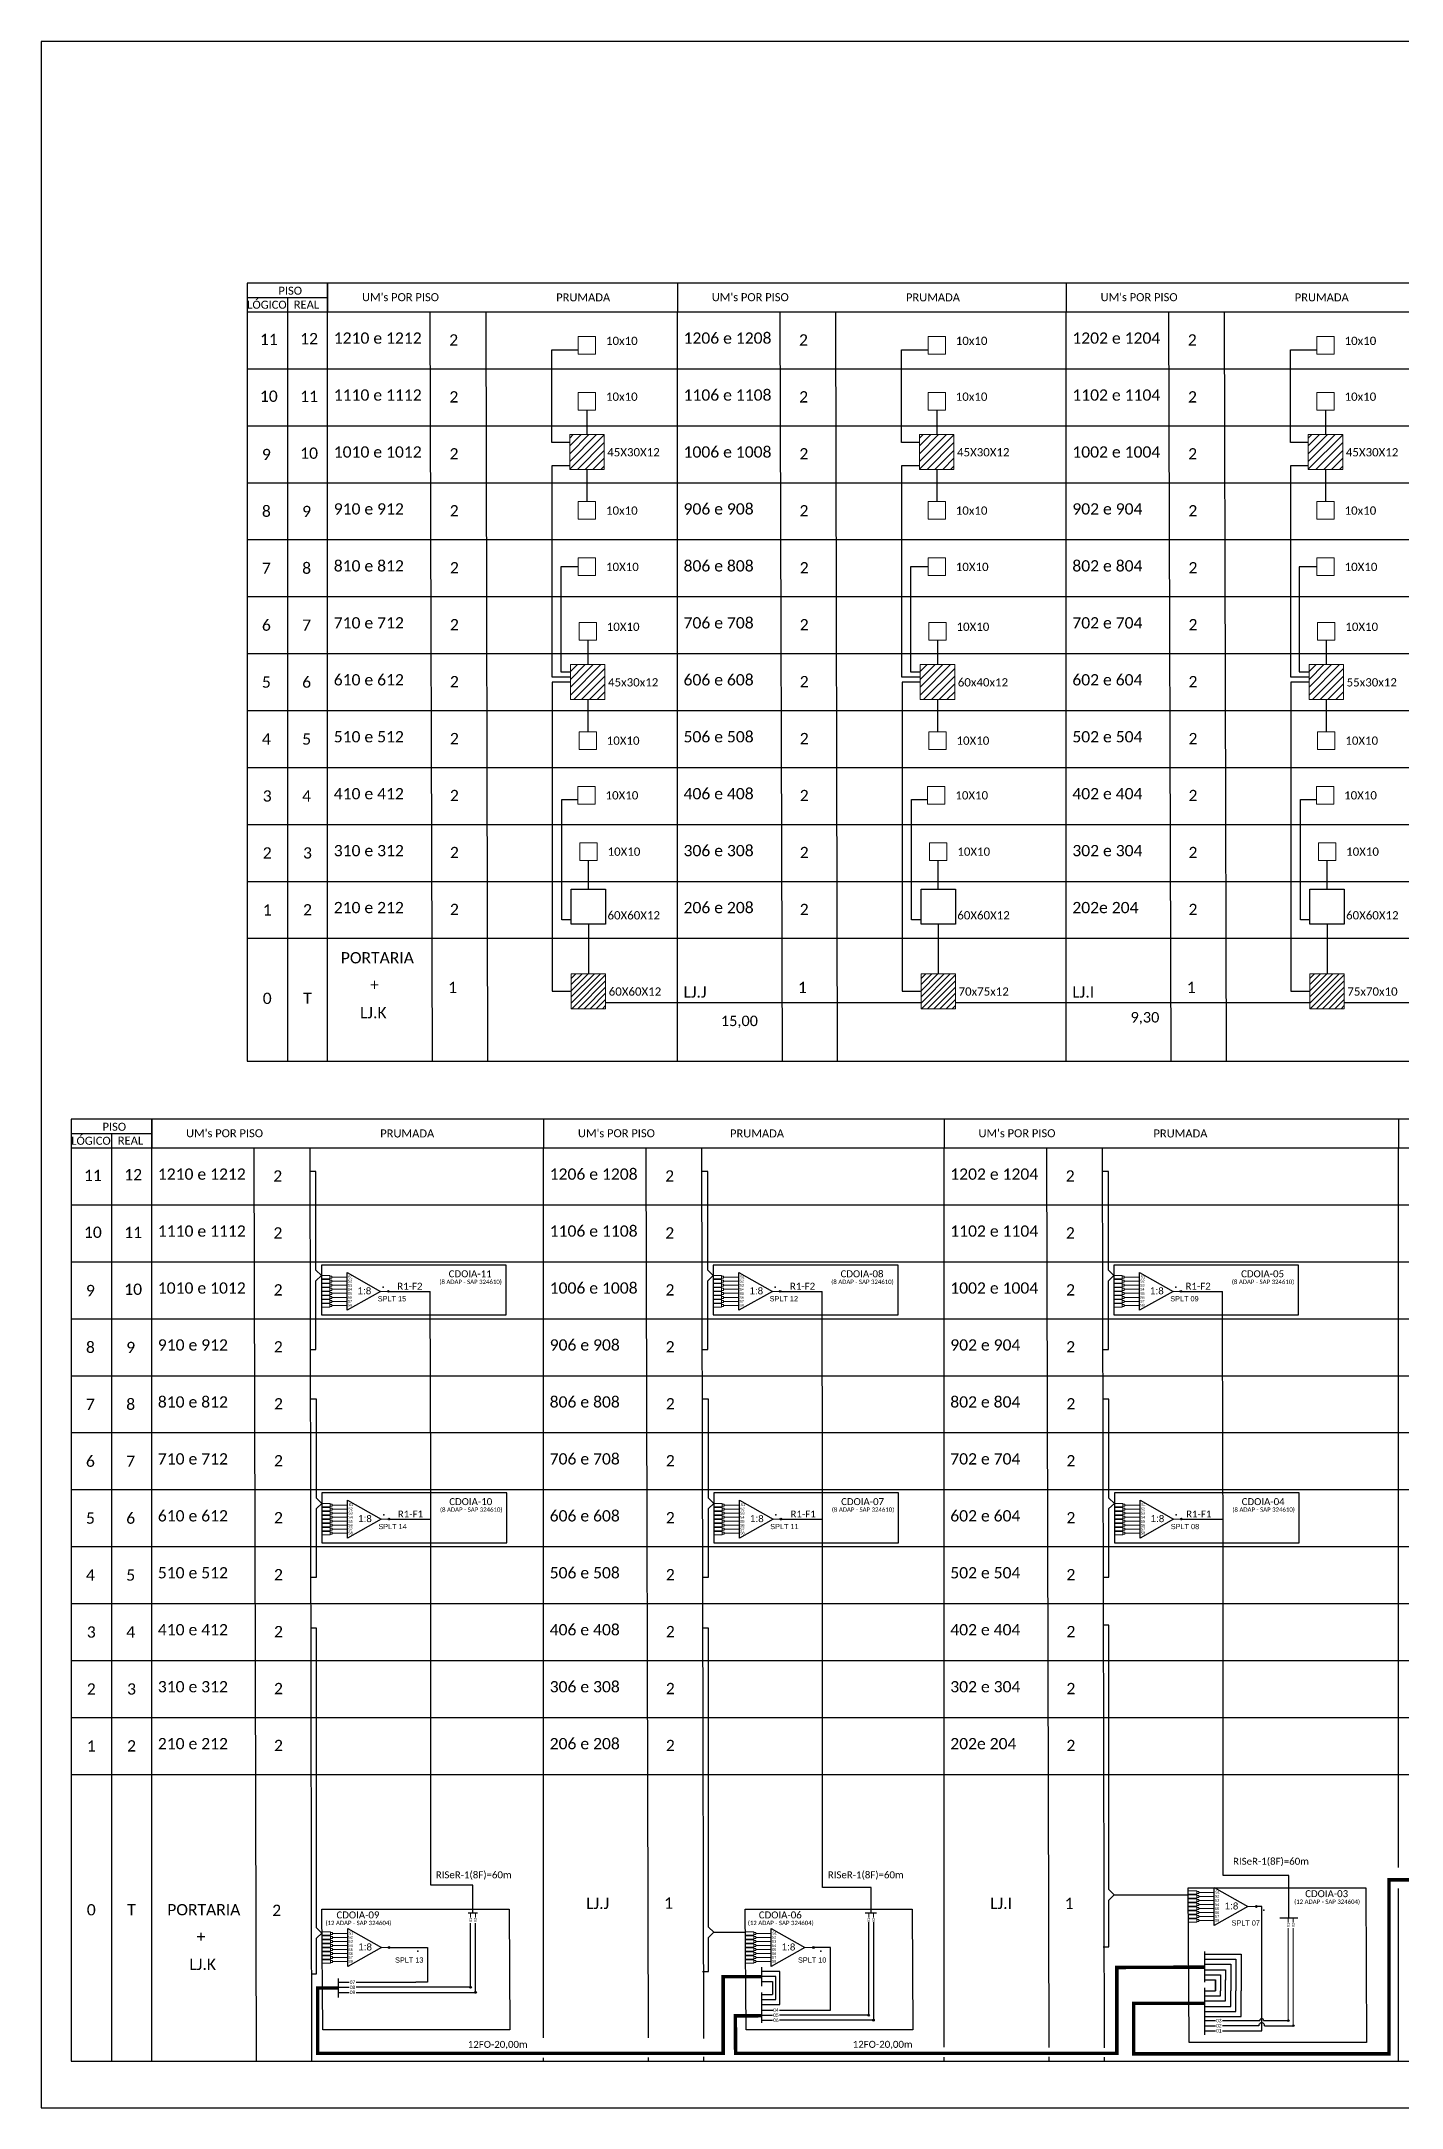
# Model space of a CAD drawing. Header units: metres. Extents: x -1286 to 468, y -500 to 94.
# Drawn here: x -373 to 18, y -500 to 94 of the extents above; entities that cross this region are included whole.
import ezdxf
from ezdxf.enums import TextEntityAlignment as Align

# ---------------------------------------------------------------- set-up
doc = ezdxf.new("R2010")
doc.units = ezdxf.units.M
doc.styles.add('ARIAL', font='arial.ttf')
doc.styles.add('WMF-Calibri0', font='calibri.ttf')

# ---------------------------------------------------------------- blocks, each defined once
blk = doc.blocks.new('SPLITTER FUTURO')
blk.add_point((0, 0))
at = {"style": 'ARIAL', "text_generation_flag": 6, "flags": 4}
for tag, p, height in [('SPLT', (-6.22, -4.1), 1.5), ('INSTAL.', (-6.25, -6.09), 1.25)]:
    blk.add_attdef(tag, p, '', height=height, rotation=180, dxfattribs=at)
blk = doc.blocks.new('SPLT_1-8_SC-APC_ESQ')
at = {"color": 3, "lineweight": 0}
for points in [[(2.41, -3.02), (0, -3.02)], [(2.41, -4), (0, -4)], [(2.41, -4.17), (0, -4.17)], [(2.41, -5.16), (0, -5.16)], [(2.41, -5.32), (0, -5.32)], [(2.41, -3.02), (2.41, -4)], [(2.41, -4.17), (2.41, -5.16)], [(2.41, -5.32), (2.41, -6.31)], [(2.99, -3.51), (7.37, -3.51)], [(7.37, -4.66), (2.99, -4.66)], [(7.37, -5.82), (2.99, -5.82)], [(2.41, -6.31), (0, -6.31)], [(2.41, -6.48), (0, -6.48)], [(2.41, -7.46), (0, -7.46)], [(2.41, -7.63), (0, -7.63)], [(2.41, -8.62), (0, -8.62)], [(2.41, -8.78), (0, -8.78)], [(2.41, -9.77), (0, -9.77)], [(2.41, -9.94), (0, -9.94)], [(2.41, -10.92), (0, -10.92)], [(2.41, -11.09), (0, -11.09)], [(2.41, -6.48), (2.41, -7.46)], [(2.41, -7.63), (2.41, -8.62)], [(2.41, -8.78), (2.41, -9.77)], [(2.41, -9.94), (2.41, -10.92)], [(2.41, -11.09), (2.41, -12.08)], [(7.37, -6.97), (2.99, -6.97)], [(7.37, -8.12), (2.99, -8.12)], [(7.37, -9.28), (2.99, -9.28)], [(7.37, -10.43), (2.99, -10.43)], [(7.37, -11.58), (2.99, -11.58)], [(2.41, -12.08), (0, -12.08)]]:
    blk.add_lwpolyline(points, dxfattribs=at)
for points in [[(2.99, -3.22), (2.41, -3.22), (2.41, -3.8), (2.99, -3.8)], [(2.99, -4.38), (2.41, -4.38), (2.41, -4.95), (2.99, -4.95)], [(2.99, -5.53), (2.41, -5.53), (2.41, -6.1), (2.99, -6.1)], [(2.99, -6.68), (2.41, -6.68), (2.41, -7.26), (2.99, -7.26)], [(2.99, -7.84), (2.41, -7.84), (2.41, -8.41), (2.99, -8.41)], [(2.99, -8.99), (2.41, -8.99), (2.41, -9.56), (2.99, -9.56)], [(2.99, -10.14), (2.41, -10.14), (2.41, -10.72), (2.99, -10.72)], [(2.99, -11.3), (2.41, -11.3), (2.41, -11.87), (2.99, -11.87)]]:
    blk.add_lwpolyline(points, close=True, dxfattribs=at)
at = {"color": 1}
blk.add_lwpolyline([(7.37, -2.1), (17.04, -7.55), (7.37, -13), (7.37, -2.1)], dxfattribs=at)
at = {"color": 1, "lineweight": 0}
blk.add_lwpolyline([(17.04, -7.55), (19.26, -7.55)], dxfattribs=at)
at = {"color": 1, "style": 'ARIAL'}
for s, height, p in [('S3', 0.75, (7.55, -6.18)), ('S2', 0.75, (7.56, -4.97)), ('S1', 0.75, (7.7, -3.78)), ('S5', 0.75, (7.55, -8.57)), ('S4', 0.75, (7.55, -7.36)), ('S6', 0.75, (7.55, -9.69)), ('S7', 0.75, (7.55, -10.78)), ('S8', 0.75, (7.55, -11.9)), ('1:8', 2, (10.45, -8.4))]:
    blk.add_text(s, height=height, dxfattribs=at).set_placement(p)
blk = doc.blocks.new('SPLITTER_')
blk.add_point((0, 0))
at = {"style": 'ARIAL', "flags": 4}
blk.add_attdef('SPLT', (0, -3.26), '', height=1.5, dxfattribs=at)

msp = doc.modelspace()

# ---------------------------------------------------------------- hatches: boundary and pattern name
h = msp.add_hatch()
h.set_pattern_fill('LINE', color=1, scale=0.5, angle=45)
h.set_pattern_definition([(45, (633.6603, -18.333), (-1.122532, 1.122532), [])])
h.paths.add_polyline_path([(-210.86, -84.98), (-220.76, -84.98), (-220.76, -95.02), (-210.86, -95.02)])
h.paths.add_polyline_path([(-211.08, -18.84), (-220.99, -18.84), (-220.99, -28.88), (-211.08, -28.88)])
h = msp.add_hatch()
h.set_pattern_fill('LINE', color=1, scale=0.5, angle=45)
h.set_pattern_definition([(45, (734.207, -18.333), (-1.122532, 1.122532), [])])
h.paths.add_polyline_path([(-110.31, -84.98), (-120.21, -84.98), (-120.21, -95.02), (-110.31, -95.02)])
h.paths.add_polyline_path([(-110.53, -18.84), (-120.44, -18.84), (-120.44, -28.88), (-110.53, -28.88)])
h = msp.add_hatch()
h.set_pattern_fill('LINE', color=1, scale=0.5, angle=45)
h.set_pattern_definition([(45, (845.9687, -18.333), (-1.122532, 1.122532), [])])
h.paths.add_polyline_path([(1.45, -84.98), (-8.45, -84.98), (-8.45, -95.02), (1.45, -95.02)])
h.paths.add_polyline_path([(1.23, -18.84), (-8.68, -18.84), (-8.68, -28.88), (1.23, -28.88)])
h = msp.add_hatch()
h.set_pattern_fill('ANSI31', color=1, scale=10, style=0)
h.set_pattern_definition([(45, (-834.0274, -569.4717), (-0.8838835, 0.8838835), [])])
h.paths.add_polyline_path([(-220.55, -183.89), (-210.65, -183.89), (-210.65, -173.85), (-220.55, -173.85)])
h.paths.add_polyline_path([(-218.13, -177.13), (-213.08, -177.13)], flags=16)
h = msp.add_hatch()
h.set_pattern_fill('ANSI31', color=1, scale=10, style=0)
h.set_pattern_definition([(45, (-733.4807, -569.4717), (-0.8838835, 0.8838835), [])])
h.paths.add_polyline_path([(-120, -183.89), (-110.1, -183.89), (-110.1, -173.85), (-120, -173.85)])
h.paths.add_polyline_path([(-117.58, -177.13), (-112.54, -177.13)], flags=16)
h = msp.add_hatch()
h.set_pattern_fill('ANSI31', color=1, scale=10, style=0)
h.set_pattern_definition([(45, (-621.719, -569.4717), (-0.8838835, 0.8838835), [])])
h.paths.add_polyline_path([(-8.24, -183.89), (1.66, -183.89), (1.66, -173.85), (-8.24, -173.85)])
h.paths.add_polyline_path([(-5.82, -177.13), (-0.77, -177.13)], flags=16)
h = msp.add_hatch(color=3)
h.dxf.hatch_style = 1
edge = h.paths.add_edge_path()
edge.add_arc((-273.11, -265.14), 0.242, 0, 360)
h = msp.add_hatch(color=3)
h.dxf.hatch_style = 1
edge = h.paths.add_edge_path()
edge.add_arc((-160.47, -265.14), 0.242, 0, 360)
h = msp.add_hatch(color=3)
h.dxf.hatch_style = 1
edge = h.paths.add_edge_path()
edge.add_arc((-45.32, -265.14), 0.242, 0, 360)
h = msp.add_hatch(color=3)
h.dxf.hatch_style = 1
edge = h.paths.add_edge_path()
edge.add_arc((-272.95, -330.62), 0.242, 0, 360)
h = msp.add_hatch(color=3)
h.dxf.hatch_style = 1
edge = h.paths.add_edge_path()
edge.add_arc((-160.31, -330.62), 0.242, 0, 360)
h = msp.add_hatch(color=3)
h.dxf.hatch_style = 1
edge = h.paths.add_edge_path()
edge.add_arc((-45.16, -330.62), 0.242, 0, 360)
h = msp.add_hatch(color=3)
h.dxf.hatch_style = 1
edge = h.paths.add_edge_path()
edge.add_arc((-23.61, -441.98), 0.256, 0, 360)
h = msp.add_hatch(color=3)
h.dxf.hatch_style = 1
edge = h.paths.add_edge_path()
edge.add_arc((-272.93, -453.76), 0.256, 0, 360)
h = msp.add_hatch(color=3)
h.dxf.hatch_style = 1
edge = h.paths.add_edge_path()
edge.add_arc((-150.94, -453.76), 0.256, 0, 360)
h = msp.add_hatch(color=3)
h.dxf.hatch_style = 1
edge = h.paths.add_edge_path()
edge.add_arc((-249.51, -465.2), 0.256, 0, 360)
h = msp.add_hatch(color=3)
h.dxf.hatch_style = 1
edge = h.paths.add_edge_path()
edge.add_arc((-248.06, -466.66), 0.256, 0, 360)
h = msp.add_hatch(color=3)
h.dxf.hatch_style = 1
edge = h.paths.add_edge_path()
edge.add_arc((-135.04, -473.2), 0.256, 0, 360)
h = msp.add_hatch(color=3)
h.dxf.hatch_style = 1
edge = h.paths.add_edge_path()
edge.add_arc((-133.68, -474.66), 0.256, 0, 360)
h = msp.add_hatch(color=3)
h.dxf.hatch_style = 1
edge = h.paths.add_edge_path()
edge.add_arc((-14.42, -474.78), 0.256, 0, 360)
h = msp.add_hatch(color=3)
h.dxf.hatch_style = 1
edge = h.paths.add_edge_path()
edge.add_arc((-12.98, -476.24), 0.256, 0, 360)

# ---------------------------------------------------------------- linework, layer by layer
at = {"color": 5}
for p, q in [((-273.11, -265.14), (-261.08, -265.14)), ((-160.47, -265.14), (-148.44, -265.14)), ((-45.32, -265.14), (-33.3, -265.14)), ((-272.95, -330.62), (-260.92, -330.62)), ((-160.31, -330.62), (-148.28, -330.62)), ((-45.16, -330.62), (-33.13, -330.62)), ((-250.15, -443.8), (-247.46, -443.8)), ((-136.1, -443.8), (-132.75, -443.8)), ((-16.85, -445.24), (-11.65, -445.24)), ((-249.51, -465.2), (-249.51, -446.76)), ((-248.06, -466.66), (-248.06, -446.76)), ((-133.68, -446.52), (-133.68, -474.66))]:
    msp.add_line(p, q, dxfattribs=at)
at = {"color": 5, "lineweight": 0}
for p, q in [((-249.51, -443.8), (-249.51, -445.09)), ((-249.51, -443.8), (-249.51, -445.09)), ((-248.06, -443.8), (-248.06, -445.09)), ((-135.04, -443.8), (-135.04, -445.09)), ((-133.68, -443.8), (-133.68, -445.09)), ((-133.68, -443.8), (-133.68, -445.09)), ((-14.43, -445.24), (-14.43, -446.53)), ((-14.43, -445.24), (-14.43, -446.53)), ((-12.98, -445.24), (-12.98, -446.53)), ((-14.42, -474.78), (-14.42, -448.2)), ((-12.98, -448.2), (-12.98, -476.24))]:
    msp.add_line(p, q, dxfattribs=at)
at = {"color": 27, "linetype": 'Continuous', "ltscale": 4}
for p, q in [((-272.91, -453.76), (-261.87, -453.76)), ((-261.87, -453.76), (-261.87, -463.72)), ((-282.35, -463.73), (-265.23, -463.73)), ((-261.87, -463.72), (-265.23, -463.73))]:
    msp.add_line(p, q, dxfattribs=at)
at = {"color": 1}
for p, q in [((-38.54, -454.92), (-38.54, -463.73)), ((-287.58, -462.66), (-287.58, -468.12)), ((-165.87, -459.39), (-165.87, -464.85)), ((-165.88, -466.71), (-165.88, -475.43)), ((-38.54, -465.35), (-38.54, -478.88))]:
    msp.add_line(p, q, dxfattribs=at)
at = {"color": 169, "linetype": 'Continuous', "ltscale": 4}
msp.add_line((-264.97, -466.66), (-248.06, -466.66), dxfattribs=at)
at = {"color": 7}
msp.add_line((-21.52, -474.78), (-14.42, -474.78), dxfattribs=at)
msp.add_lwpolyline([(-372.87, -499.81), (468.13, -499.81), (468.13, 94.19), (-372.87, 94.19)], close=True)
for points in [[(-313.72, 24.66), (-313.72, 16.43)], [(-290.58, 16.43), (-290.58, 24.66)], [(-290.58, 24.66), (-290.58, 16.43)], [(-190.03, 24.66), (-190.03, 16.43)], [(-78.27, 24.66), (-78.27, 16.43)], [(-302.15, 20.55), (-302.15, 16.43)], [(-313.72, 16.43), (418.9, 16.43)], [(-313.72, 16.43), (-313.72, -198.96), (418.9, -198.96), (418.9, 16.43)], [(-302.15, 16.43), (-302.15, -198.96)], [(-290.58, -198.96), (-290.58, 16.43)], [(-190.03, -198.96), (-190.03, 16.43)], [(-78.27, -198.96), (-78.27, 16.43)], [(-313.72, 0.06), (418.9, 0.06)], [(-313.72, -16.31), (418.9, -16.31)], [(-313.72, -32.68), (418.9, -32.68)], [(-313.72, -49.05), (418.9, -49.05)], [(-313.72, -65.43), (418.9, -65.43)], [(-313.72, -81.8), (418.9, -81.8)], [(-313.72, -98.17), (418.9, -98.17)], [(-313.72, -114.54), (418.9, -114.54)], [(-313.72, -130.91), (418.9, -130.91)], [(-313.72, -147.28), (418.9, -147.28)], [(-313.72, -163.66), (418.9, -163.66)], [(-364.3, -215.68), (-364.3, -223.9)], [(-341.15, -223.9), (-341.15, -215.68)], [(-341.15, -215.68), (-341.15, -223.9)], [(-228.51, -215.68), (-228.51, -223.9)], [(-113.37, -215.68), (-113.37, -223.9)], [(17.24, -215.68), (17.24, -223.9)], [(-364.3, -223.9), (419.64, -223.9)], [(-364.3, -223.9), (-364.3, -486.46), (419.64, -486.46), (419.64, -223.9)], [(-352.72, -219.79), (-352.72, -223.9)], [(-352.72, -223.9), (-352.72, -486.46)], [(-341.15, -486.46), (-341.15, -223.9)], [(-228.51, -479.7), (-228.51, -223.9)], [(-113.37, -482.4), (-113.37, -223.9)], [(17.24, -430.79), (17.24, -223.9)], [(-364.3, -240.27), (419.64, -240.27)], [(-364.3, -256.64), (419.64, -256.64)], [(-364.3, -273.02), (419.64, -273.02)], [(-364.3, -289.39), (419.64, -289.39)], [(-364.3, -305.76), (419.64, -305.76)], [(-364.3, -322.13), (419.64, -322.13)], [(-364.3, -338.5), (419.64, -338.5)], [(-364.3, -354.87), (419.64, -354.87)], [(-364.3, -371.25), (419.64, -371.25)], [(-364.3, -387.62), (419.64, -387.62)], [(-364.3, -403.99), (419.64, -403.99)], [(17.24, -486.46), (17.24, -436.78)], [(-228.51, -486.46), (-228.51, -485.5)], [(-113.37, -486.46), (-113.37, -485.33)]]:
    msp.add_lwpolyline(points)
at = {"color": 0}
for points in [[(418.9, 24.66), (-313.72, 24.66)], [(-313.72, 20.55), (-290.58, 20.55)], [(419.64, -215.68), (-364.3, -215.68)], [(-364.3, -219.79), (-341.15, -219.79)]]:
    msp.add_lwpolyline(points, dxfattribs=at)
at = {"color": 7}
for points in [[(-261.18, 16.43), (-260.5, -198.96)], [(-245.14, 16.43), (-244.61, -198.96)], [(-160.63, 16.43), (-159.96, -198.96)], [(-144.59, 16.43), (-144.06, -198.96)], [(-48.87, 16.43), (-48.2, -198.96)], [(-32.83, 16.43), (-32.3, -198.96)], [(-311.75, -223.9), (-311.08, -486.46)], [(-295.71, -223.9), (-295.18, -486.46)], [(-199.11, -223.9), (-198.45, -479.76)], [(-183.07, -223.9), (-182.55, -479.96)], [(-83.97, -223.9), (-83.3, -482.55)], [(-67.93, -223.9), (-67.4, -482.58)], [(-67.93, -223.9), (-67.4, -482.58)], [(-38.54, -474.78), (-35.38, -474.78)], [(-33.31, -474.78), (-22.61, -474.78)], [(-198.44, -485.38), (-198.44, -486.46)], [(-182.54, -485.15), (-182.54, -486.46)], [(-83.3, -485.22), (-83.29, -486.46)], [(-67.4, -485.33), (-67.4, -486.46)]]:
    msp.add_lwpolyline(points, dxfattribs=at)
at = {"lineweight": 0}
for points in [[(-213.55, 9.31), (-218.52, 9.31), (-218.52, 4.24), (-213.55, 4.24)], [(-113, 9.31), (-117.97, 9.31), (-117.97, 4.24), (-113, 4.24)], [(-1.24, 9.31), (-6.21, 9.31), (-6.21, 4.24), (-1.24, 4.24)], [(-213.56, -6.74), (-218.52, -6.74), (-218.52, -11.81), (-213.56, -11.81)], [(-113.01, -6.74), (-117.98, -6.74), (-117.98, -11.81), (-113.01, -11.81)], [(-1.25, -6.74), (-6.21, -6.74), (-6.21, -11.81), (-1.25, -11.81)], [(-213.55, -38.13), (-218.52, -38.13), (-218.52, -43.2), (-213.55, -43.2)], [(-113, -38.13), (-117.97, -38.13), (-117.97, -43.2), (-113, -43.2)], [(-1.24, -38.13), (-6.21, -38.13), (-6.21, -43.2), (-1.24, -43.2)], [(-213.55, -54.32), (-218.52, -54.32), (-218.52, -59.39), (-213.55, -59.39)], [(-113, -54.32), (-117.97, -54.32), (-117.97, -59.39), (-113, -59.39)], [(-1.24, -54.32), (-6.21, -54.32), (-6.21, -59.39), (-1.24, -59.39)], [(-213.33, -72.88), (-218.3, -72.88), (-218.3, -77.95), (-213.33, -77.95)], [(-112.79, -72.88), (-117.75, -72.88), (-117.75, -77.95), (-112.79, -77.95)], [(-1.02, -72.88), (-5.99, -72.88), (-5.99, -77.95), (-1.02, -77.95)], [(-213.33, -104.27), (-218.3, -104.27), (-218.3, -109.34), (-213.33, -109.34)], [(-112.79, -104.27), (-117.75, -104.27), (-117.75, -109.34), (-112.79, -109.34)], [(-1.02, -104.27), (-5.99, -104.27), (-5.99, -109.34), (-1.02, -109.34)], [(-213.68, -119.99), (-218.64, -119.99), (-218.64, -125.06), (-213.68, -125.06)], [(-113.13, -119.99), (-118.1, -119.99), (-118.1, -125.06), (-113.13, -125.06)], [(-1.37, -119.99), (-6.33, -119.99), (-6.33, -125.06), (-1.37, -125.06)], [(-213.1, -136.18), (-218.06, -136.18), (-218.06, -141.25), (-213.1, -141.25)], [(-112.55, -136.18), (-117.52, -136.18), (-117.52, -141.25), (-112.55, -141.25)], [(-0.79, -136.18), (-5.75, -136.18), (-5.75, -141.25), (-0.79, -141.25)]]:
    msp.add_lwpolyline(points, close=True, dxfattribs=at)
at = {"color": 3}
for points in [[(-220.99, -21.15), (-226.12, -21.15), (-226.12, 5.49), (-218.52, 5.49)], [(-120.44, -21.15), (-125.57, -21.15), (-125.57, 5.49), (-117.97, 5.49)], [(-8.68, -21.15), (-13.81, -21.15), (-13.81, 5.49), (-6.21, 5.49)], [(-216.04, -11.81), (-216.03, -18.84)], [(-115.49, -11.81), (-115.49, -18.84)], [(-3.73, -11.81), (-3.73, -18.84)], [(-220.76, -88.6), (-226.03, -88.6), (-226.03, -27.74), (-220.98, -27.74)], [(-216.03, -28.88), (-216.03, -38.13)], [(-120.21, -88.6), (-125.48, -88.6), (-125.48, -27.74), (-120.43, -27.74)], [(-115.49, -28.88), (-115.49, -38.13)], [(-8.45, -88.6), (-13.72, -88.6), (-13.72, -27.74), (-8.67, -27.74)], [(-3.73, -28.88), (-3.73, -38.13)], [(-218.52, -56.86), (-223.58, -56.83), (-223.58, -87.04), (-220.76, -87.08)], [(-117.97, -56.86), (-123.03, -56.83), (-123.03, -87.04), (-120.21, -87.08)], [(-6.21, -56.86), (-11.27, -56.83), (-11.27, -87.04), (-8.45, -87.08)], [(-215.82, -77.95), (-215.81, -84.98)], [(-115.27, -77.95), (-115.26, -84.98)], [(-3.51, -77.95), (-3.5, -84.98)], [(-220.76, -90), (-226.01, -90), (-226.01, -178.86), (-220.55, -178.87)], [(-215.81, -95.02), (-215.81, -104.27)], [(-120.21, -90), (-125.46, -90), (-125.46, -178.86), (-120, -178.87)], [(-115.26, -95.02), (-115.26, -104.27)], [(-8.45, -90), (-13.7, -90), (-13.7, -178.86), (-8.24, -178.87)], [(-3.5, -95.02), (-3.5, -104.27)], [(-220.55, -158.31), (-223.26, -158.31), (-223.26, -123.72), (-218.64, -123.79)], [(-120, -158.31), (-122.71, -158.31), (-122.71, -123.72), (-118.1, -123.79)], [(-8.24, -158.31), (-10.95, -158.31), (-10.95, -123.72), (-6.33, -123.79)], [(-215.6, -149.51), (-215.6, -141.25)], [(-115.05, -149.51), (-115.05, -141.25)], [(-3.29, -149.51), (-3.29, -141.25)], [(-215.6, -159.55), (-215.6, -173.85)], [(-115.05, -159.55), (-115.05, -173.85)], [(-3.29, -159.55), (-3.29, -173.85)], [(-210.65, -182.08), (-120, -182.09)], [(-110.1, -182.1), (-8.24, -182.13)], [(1.66, -182.14), (104.67, -182.13)], [(-295.59, -281.84), (-293.94, -281.84), (-293.93, -262.11), (-292.37, -260.61), (-293.93, -259.1), (-293.93, -230.69), (-295.59, -230.69)], [(-182.95, -281.84), (-181.3, -281.84), (-181.29, -262.11), (-179.73, -260.61), (-181.29, -259.1), (-181.29, -230.69), (-182.95, -230.69)], [(-67.8, -281.84), (-66.15, -281.84), (-66.15, -262.11), (-64.58, -260.61), (-66.15, -259.1), (-66.15, -230.69), (-67.8, -230.69)], [(-295.43, -347.33), (-293.77, -347.33), (-293.77, -327.6), (-292.21, -326.09), (-293.77, -324.59), (-293.77, -296.18), (-295.42, -296.18)], [(-182.79, -347.33), (-181.13, -347.33), (-181.13, -327.6), (-179.57, -326.09), (-181.13, -324.59), (-181.13, -296.18), (-182.78, -296.18)], [(-67.64, -347.33), (-65.99, -347.33), (-65.99, -327.6), (-64.42, -326.09), (-65.99, -324.59), (-65.99, -296.18), (-67.64, -296.18)], [(-295.23, -461.31), (-293.77, -461.31), (-293.77, -451.1), (-292.21, -449.6), (-293.77, -448.09), (-293.77, -362), (-295.42, -362)], [(-182.79, -460.68), (-181.13, -460.68), (-181.13, -450.88), (-179.57, -449.38), (-181.13, -447.87), (-181.13, -362), (-182.78, -362)], [(-67.68, -453.61), (-66.03, -453.61), (-66.02, -440.14), (-64.46, -438.64), (-66.02, -437.13), (-66.02, -431.25), (-66.02, -428.23), (-66.02, -361.13), (-67.67, -361.13)], [(-64.46, -438.64), (-43.19, -438.64)], [(-33.31, -477.7), (-22.07, -477.7), (-22.07, -441.98), (-23.86, -441.98)], [(-179.57, -449.38), (-170.46, -449.37)], [(-38.54, -477.7), (-35.38, -477.7)]]:
    msp.add_lwpolyline(points, dxfattribs=at)
at = {"color": 1, "lineweight": 0}
for points in [[(-211.08, -18.84), (-220.99, -18.84), (-220.99, -28.88), (-211.08, -28.88)], [(-110.53, -18.84), (-120.44, -18.84), (-120.44, -28.88), (-110.53, -28.88)], [(1.23, -18.84), (-8.68, -18.84), (-8.68, -28.88), (1.23, -28.88)], [(-210.86, -84.98), (-220.76, -84.98), (-220.76, -95.02), (-210.86, -95.02)], [(-110.31, -84.98), (-120.21, -84.98), (-120.21, -95.02), (-110.31, -95.02)], [(1.45, -84.98), (-8.45, -84.98), (-8.45, -95.02), (1.45, -95.02)], [(-210.65, -173.85), (-220.55, -173.85), (-220.55, -183.89), (-210.65, -183.89)], [(-110.1, -173.85), (-120, -173.85), (-120, -183.89), (-110.1, -183.89)], [(1.66, -173.85), (-8.24, -173.85), (-8.24, -183.89), (1.66, -183.89)]]:
    msp.add_lwpolyline(points, close=True, dxfattribs=at)
at = {"color": 7}
for points in [[(-220.55, -149.51), (-210.65, -149.51), (-210.65, -159.55), (-220.55, -159.55)], [(-120, -149.51), (-110.1, -149.51), (-110.1, -159.55), (-120, -159.55)], [(-8.24, -149.51), (1.66, -149.51), (1.66, -159.55), (-8.24, -159.55)]]:
    msp.add_lwpolyline(points, close=True, dxfattribs=at)
at = {"color": 1}
for points in [[(-239.24, -257.59), (-292.37, -257.59), (-292.37, -271.91), (-239.24, -271.91)], [(-126.6, -257.59), (-179.73, -257.59), (-179.73, -271.91), (-126.6, -271.91)], [(-11.45, -257.59), (-64.58, -257.59), (-64.58, -271.91), (-11.45, -271.91)], [(-239.08, -323.08), (-292.21, -323.08), (-292.21, -337.39), (-239.08, -337.39)], [(-126.44, -323.08), (-179.57, -323.08), (-179.57, -337.39), (-126.44, -337.39)], [(-11.29, -323.08), (-64.42, -323.08), (-64.42, -337.39), (-11.29, -337.39)], [(-43.18, -436.59), (7.84, -436.59), (8.07, -481.11), (-42.94, -481.11)], [(-292.22, -442.7), (-238.39, -442.7), (-238.16, -477.41), (-291.98, -477.41)], [(-170.51, -442.7), (-122.56, -442.7), (-122.33, -477.41), (-170.27, -477.41)]]:
    msp.add_lwpolyline(points, close=True, dxfattribs=at)
at = {"color": 5}
for points in [[(-248.83, -443.8), (-248.83, -435.81), (-260.92, -435.81), (-260.92, -410.59), (-260.92, -319.48), (-261.08, -265.14)], [(-134.33, -443.8), (-134.33, -436.48), (-148.28, -436.48), (-148.28, -410.59), (-148.28, -319.48), (-148.44, -265.14)], [(-14.29, -445.24), (-14.27, -433.03), (-33.13, -433.03), (-33.13, -340), (-33.3, -274.51), (-33.3, -265.14)], [(-135.04, -473.2), (-135.04, -473.2), (-135.04, -446.52)], [(-160.68, -471.74), (-146.04, -471.74), (-146.04, -453.79), (-151.2, -453.79)], [(-38.54, -455.68), (-28, -455.68), (-28, -466.22)], [(-38.54, -473.6), (-28, -473.6), (-28, -466.22)], [(-165.88, -471.74), (-162.64, -471.74)]]:
    msp.add_lwpolyline(points, dxfattribs=at)
at = {"color": 1, "const_width": 1}
for points in [[(-38.54, -469.79), (-53.47, -469.79), (-58.9, -469.79), (-58.9, -484.33), (14.51, -484.33), (14.51, -434.31), (125.22, -434.31)], [(-287.58, -465.39), (-293.43, -465.39), (-293.43, -484.16), (-176.89, -484.16), (-176.89, -462.14), (-165.87, -462.12)], [(-165.83, -473.38), (-173.37, -473.41), (-173.3, -484.16), (-63.71, -484.16), (-63.71, -459.5), (-38.54, -459.4)]]:
    msp.add_lwpolyline(points, dxfattribs=at)
at = {"color": 1}
for points in [[(-38.54, -457.14), (-29.46, -457.14), (-29.46, -466.22)], [(-38.54, -472.14), (-29.46, -472.14), (-29.46, -466.22)], [(-165.87, -473.2), (-162.71, -473.2)], [(-135.04, -473.2), (-149.14, -473.2), (-160.64, -473.2)]]:
    msp.add_lwpolyline(points, dxfattribs=at)
at = {"color": 45}
for points in [[(-165.87, -470.18), (-160.6, -470.18), (-160.6, -460.64), (-165.87, -460.64)], [(-38.54, -460.14), (-32.46, -460.14), (-32.46, -463.18)], [(-38.54, -469.14), (-32.46, -469.14), (-32.46, -463.06)]]:
    msp.add_lwpolyline(points, dxfattribs=at)
at = {"color": 210}
for points in [[(-165.87, -468.72), (-161.71, -468.72), (-161.71, -462.1), (-165.87, -462.1)], [(-38.54, -461.6), (-33.92, -461.6), (-33.92, -466.22)], [(-38.54, -467.68), (-33.92, -467.68), (-33.92, -466.22)]]:
    msp.add_lwpolyline(points, dxfattribs=at)
at = {"color": 190}
for points in [[(-38.54, -458.6), (-30.92, -458.6), (-30.92, -466.22)], [(-38.54, -470.68), (-30.92, -470.68), (-30.92, -466.22)], [(-165.87, -474.66), (-162.71, -474.66)], [(-133.68, -474.66), (-160.64, -474.66)]]:
    msp.add_lwpolyline(points, dxfattribs=at)
at = {"color": 250, "linetype": 'Continuous', "ltscale": 4}
for points in [[(-38.54, -463.06), (-35.38, -463.06)], [(-35.38, -463.06), (-35.38, -466.22)]]:
    msp.add_lwpolyline(points, dxfattribs=at)
at = {"color": 250}
for points in [[(-35.38, -466.22), (-35.38, -463.06)], [(-165.87, -463.57), (-162.71, -463.57)], [(-165.87, -467.26), (-162.71, -467.26)], [(-162.71, -463.57), (-162.71, -467.26)], [(-38.54, -466.22), (-35.38, -466.22)]]:
    msp.add_lwpolyline(points, dxfattribs=at)
at = {"color": 27, "linetype": 'Continuous', "ltscale": 4}
msp.add_lwpolyline([(-287.58, -463.73), (-284.42, -463.73)], dxfattribs=at)
at = {"color": 211, "linetype": 'Continuous', "ltscale": 4}
for points in [[(-287.58, -465.19), (-284.42, -465.19)], [(-249.51, -465.19), (-282.35, -465.19)]]:
    msp.add_lwpolyline(points, dxfattribs=at)
at = {"color": 169, "linetype": 'Continuous', "ltscale": 4}
for points in [[(-287.58, -466.65), (-284.42, -466.65)], [(-282.35, -466.65), (-264.97, -466.65)]]:
    msp.add_lwpolyline(points, dxfattribs=at)
at = {"color": 2}
for points in [[(-38.54, -476.24), (-35.38, -476.24)], [(-22.87, -476.24), (-33.31, -476.24)], [(-21.26, -476.24), (-20.07, -476.24), (-12.98, -476.24)]]:
    msp.add_lwpolyline(points, dxfattribs=at)
at = {"color": 3}
for centre, radius in [((-273.11, -265.14), 0.242), ((-160.47, -265.14), 0.242), ((-45.32, -265.14), 0.242), ((-272.95, -330.62), 0.242), ((-160.31, -330.62), 0.242), ((-45.16, -330.62), 0.242), ((-23.61, -441.98), 0.256), ((-272.93, -453.76), 0.256), ((-150.94, -453.76), 0.256), ((-249.51, -465.2), 0.256), ((-248.06, -466.66), 0.256), ((-135.04, -473.2), 0.256), ((-133.68, -474.66), 0.256), ((-14.42, -474.78), 0.256), ((-12.98, -476.24), 0.256)]:
    msp.add_circle(centre, radius, dxfattribs=at)
at = {"color": 7}
msp.add_arc((-22.07, -474.78), 0.545, 359.99939, 179.99939, dxfattribs=at)
at = {"color": 2}
msp.add_arc((-22.07, -476.24), 0.804, 359.98729, 179.99884, dxfattribs=at)

# ---------------------------------------------------------------- block references
for p in [(-292.37, -257.59), (-179.73, -257.59), (-64.58, -257.59), (-292.21, -323.08), (-179.57, -323.08), (-64.42, -323.08), (-43.13, -434.43), (-292.17, -446.21), (-170.46, -446.21)]:
    msp.add_blockref('SPLT_1-8_SC-APC_ESQ', p)
ref = msp.add_blockref('SPLITTER FUTURO', (-274.57, -263.92), dxfattribs=dict(xscale=-1))
ref.add_attrib('SPLT', 'SPLT 15', (-276.15, -268.02), dxfattribs={"height": 1.5, "rotation": 180, "style": 'ARIAL', "text_generation_flag": 6})
ref = msp.add_blockref('SPLITTER FUTURO', (-161.93, -263.92), dxfattribs=dict(xscale=-1))
ref.add_attrib('SPLT', 'SPLT 12', (-163.51, -268.02), dxfattribs={"height": 1.5, "rotation": 180, "style": 'ARIAL', "text_generation_flag": 6})
ref = msp.add_blockref('SPLITTER FUTURO', (-46.79, -263.92), dxfattribs=dict(xscale=-1))
ref.add_attrib('SPLT', 'SPLT 09', (-48.36, -268.02), dxfattribs={"height": 1.5, "rotation": 180, "style": 'ARIAL', "text_generation_flag": 6})
ref = msp.add_blockref('SPLITTER FUTURO', (-274.41, -329.41), dxfattribs=dict(xscale=-1))
ref.add_attrib('SPLT', 'SPLT 14', (-275.99, -333.5), dxfattribs={"height": 1.5, "rotation": 180, "style": 'ARIAL', "text_generation_flag": 6})
ref = msp.add_blockref('SPLITTER FUTURO', (-161.77, -329.41), dxfattribs=dict(xscale=-1))
ref.add_attrib('SPLT', 'SPLT 11', (-163.35, -333.5), dxfattribs={"height": 1.5, "rotation": 180, "style": 'ARIAL', "text_generation_flag": 6})
ref = msp.add_blockref('SPLITTER FUTURO', (-46.62, -329.41), dxfattribs=dict(xscale=-1))
ref.add_attrib('SPLT', 'SPLT 08', (-48.2, -333.5), dxfattribs={"height": 1.5, "rotation": 180, "style": 'ARIAL', "text_generation_flag": 6})
ref = msp.add_blockref('SPLITTER_', (-21.5, -443.07), dxfattribs=dict(xscale=-1))
ref.add_attrib('SPLT', 'SPLT 07', (-30.74, -447.44), dxfattribs={"height": 1.5, "style": 'ARIAL'})
ref = msp.add_blockref('SPLITTER_', (-264.66, -454.85), dxfattribs=dict(xscale=-1))
ref.add_attrib('SPLT', 'SPLT 13', (-271.19, -458.11), dxfattribs={"height": 1.5, "style": 'ARIAL'})
ref = msp.add_blockref('SPLITTER_', (-148.83, -454.85), dxfattribs=dict(xscale=-1))
ref.add_attrib('SPLT', 'SPLT 10', (-155.36, -458.11), dxfattribs={"height": 1.5, "style": 'ARIAL'})

# ---------------------------------------------------------------- texts
at = {"color": 0, "style": 'WMF-Calibri0'}
for s, p in [('  LÓGICO', (-315.31, 17.33)), ('     PISO', (-308.76, 21.36)), ('    REAL', (-303.54, 17.38)), ("UM's POR PISO", (-280.69, 19.5)), ('PRUMADA', (-224.87, 19.44)), ("UM's POR PISO", (-180.14, 19.5)), ('PRUMADA', (-124.32, 19.44)), ("UM's POR PISO", (-68.38, 19.5)), ('PRUMADA', (-12.56, 19.44)), ('     PISO', (-359.33, -218.98)), ("UM's POR PISO", (-331.26, -220.84)), ('PRUMADA', (-275.44, -220.9)), ("UM's POR PISO", (-218.62, -220.84)), ('PRUMADA', (-174.89, -220.9)), ("UM's POR PISO", (-103.48, -220.84)), ('PRUMADA', (-53.18, -220.9)), ('  LÓGICO', (-365.88, -223.01)), ('    REAL', (-354.12, -222.95))]:
    msp.add_text(s, height=2.3, dxfattribs=at).set_placement(p)
at = {"color": 7, "style": 'WMF-Calibri0'}
for s, p in [('11', (-307.47, 8.51)), ('12', (-295.9, 8.73)), ('10', (-307.47, -7.82)), ('11', (-295.9, -7.86)), ('10', (-295.9, -24.19)), ('11', (-358.05, -231.82)), ('12', (-346.47, -231.6)), ('10', (-358.05, -248.15)), ('11', (-346.47, -248.19)), ('10', (-346.47, -264.53))]:
    msp.add_text(s, height=3.24, dxfattribs=at).set_placement(p, align=Align.MIDDLE_CENTER)
for s, height, p in [('1210 e 1212', 3.24, (-288.81, 7.27)), ('10x10', 2.373, (-210.55, 6.91)), ('1206 e 1208', 3.24, (-188.26, 7.27)), ('10x10', 2.373, (-110, 6.91)), ('1202 e 1204', 3.24, (-76.5, 7.27)), ('10x10', 2.373, (1.76, 6.91)), ('1110 e 1112', 3.24, (-288.81, -9.1)), ('1106 e 1108', 3.24, (-188.26, -9.1)), ('1102 e 1104', 3.24, (-76.5, -9.1)), ('10x10', 2.373, (-210.56, -9.14)), ('10x10', 2.373, (-110.01, -9.14)), ('10x10', 2.373, (1.75, -9.14)), ('1010 e 1012', 3.24, (-288.81, -25.47)), ('45X30X12', 2.373, (-210.19, -25.12)), ('1006 e 1008', 3.24, (-188.26, -25.47)), ('45X30X12', 2.373, (-109.65, -25.12)), ('1002 e 1004', 3.24, (-76.5, -25.47)), ('45X30X12', 2.373, (2.12, -25.12)), ('910 e 912', 3.24, (-288.81, -41.84)), ('10x10', 2.373, (-210.55, -41.88)), ('906 e 908', 3.24, (-188.26, -41.84)), ('10x10', 2.373, (-110, -41.88)), ('902 e 904', 3.24, (-76.5, -41.84)), ('10x10', 2.373, (1.76, -41.88)), ('810 e 812', 3.24, (-288.81, -58.21)), ('10X10', 2.373, (-210.55, -58.07)), ('806 e 808', 3.24, (-188.26, -58.21)), ('10X10', 2.373, (-110, -58.07)), ('802 e 804', 3.24, (-76.5, -58.21)), ('10X10', 2.373, (1.76, -58.07)), ('706 e 708', 3.24, (-188.26, -74.59)), ('710 e 712', 3.24, (-288.81, -74.59)), ('10X10', 2.373, (-210.33, -75.28)), ('10X10', 2.373, (-109.79, -75.28)), ('702 e 704', 3.24, (-76.5, -74.59)), ('10X10', 2.373, (1.98, -75.28)), ('610 e 612', 3.24, (-288.81, -90.96)), ('45x30x12', 2.373, (-209.97, -91.26)), ('606 e 608', 3.24, (-188.26, -90.96)), ('60x40x12', 2.373, (-109.42, -91.26)), ('602 e 604', 3.24, (-76.5, -90.96)), ('55x30x12', 2.373, (2.34, -91.26)), ('510 e 512', 3.24, (-288.81, -107.33)), ('10X10', 2.373, (-210.33, -108.02)), ('506 e 508', 3.24, (-188.26, -107.33)), ('10X10', 2.373, (-109.79, -108.02)), ('502 e 504', 3.24, (-76.5, -107.33)), ('10X10', 2.373, (1.98, -108.02)), ('410 e 412', 3.24, (-288.81, -123.7)), ('10X10', 2.373, (-210.68, -123.74)), ('406 e 408', 3.24, (-188.26, -123.7)), ('10X10', 2.373, (-110.13, -123.74)), ('402 e 404', 3.24, (-76.5, -123.7)), ('10X10', 2.373, (1.63, -123.74)), ('310 e 312', 3.24, (-288.81, -140.07)), ('10X10', 2.373, (-210.1, -139.93)), ('306 e 308', 3.24, (-188.26, -140.07)), ('10X10', 2.373, (-109.55, -139.93)), ('302 e 304', 3.24, (-76.5, -140.07)), ('10X10', 2.373, (2.21, -139.93)), ('210 e 212', 3.24, (-288.81, -156.44)), ('206 e 208', 3.24, (-188.26, -156.44)), ('202e 204', 3.24, (-76.5, -156.44)), ('60X60X12', 2.373, (-210.12, -158.23)), ('60X60X12', 2.373, (-109.57, -158.23)), ('60X60X12', 2.373, (2.19, -158.23)), ('PORTARIA', 3.24, (-286.78, -170.87)), ('+', 3.24, (-278.35, -178.61)), ('60X60X12', 2.373, (-209.76, -180.14)), ('LJ.J', 3.24, (-188.26, -180.7)), ('70x75x12', 2.373, (-109.21, -180.14)), ('LJ.I', 3.24, (-76.5, -180.7)), ('75x70x10', 2.373, (2.55, -180.14)), ('LJ.K', 3.24, (-281.26, -186.65)), ('1210 e 1212', 3.24, (-339.38, -233.06)), ('1206 e 1208', 3.24, (-226.74, -233.06)), ('1202 e 1204', 3.24, (-111.59, -233.06)), ('1110 e 1112', 3.24, (-339.38, -249.43)), ('1106 e 1108', 3.24, (-226.74, -249.43)), ('1102 e 1104', 3.24, (-111.59, -249.43)), ('1010 e 1012', 3.24, (-339.38, -265.8)), ('1006 e 1008', 3.24, (-226.74, -265.8)), ('1002 e 1004', 3.24, (-111.59, -265.8)), ('910 e 912', 3.24, (-339.38, -282.17)), ('906 e 908', 3.24, (-226.74, -282.17)), ('902 e 904', 3.24, (-111.59, -282.17)), ('810 e 812', 3.24, (-339.38, -298.55)), ('806 e 808', 3.24, (-226.74, -298.55)), ('802 e 804', 3.24, (-111.59, -298.55)), ('710 e 712', 3.24, (-339.38, -314.92)), ('706 e 708', 3.24, (-226.74, -314.92)), ('702 e 704', 3.24, (-111.59, -314.92)), ('610 e 612', 3.24, (-339.38, -331.29)), ('606 e 608', 3.24, (-226.74, -331.29)), ('602 e 604', 3.24, (-111.59, -331.29)), ('510 e 512', 3.24, (-339.38, -347.66)), ('506 e 508', 3.24, (-226.74, -347.66)), ('502 e 504', 3.24, (-111.59, -347.66)), ('410 e 412', 3.24, (-339.38, -364.03)), ('406 e 408', 3.24, (-226.74, -364.03)), ('402 e 404', 3.24, (-111.59, -364.03)), ('310 e 312', 3.24, (-339.38, -380.41)), ('306 e 308', 3.24, (-226.74, -380.41)), ('302 e 304', 3.24, (-111.59, -380.41)), ('210 e 212', 3.24, (-339.38, -396.78)), ('206 e 208', 3.24, (-226.74, -396.78)), ('202e 204', 3.24, (-111.59, -396.78)), ('LJ.J', 3.24, (-216.24, -442.7)), ('LJ.I', 3.24, (-100.12, -442.7)), ('PORTARIA', 3.24, (-336.67, -444.51)), ('+', 3.24, (-328.25, -452.25)), ('LJ.K', 3.24, (-330.3, -460.21))]:
    msp.add_text(s, height=height, dxfattribs=at).set_placement(p)
at = {"color": 3, "style": 'WMF-Calibri0'}
for s, p in [('15,00', (-177.52, -188.89)), ('9,30', (-59.77, -187.86))]:
    msp.add_text(s, height=3, dxfattribs=at).set_placement(p)
at = {"color": 1, "style": 'WMF-Calibri0'}
for s, p in [('CDOIA-11', (-255.77, -261.1)), ('CDOIA-08', (-143.13, -261.1)), ('CDOIA-05', (-27.99, -261.1)), ('CDOIA-10', (-255.61, -326.59)), ('CDOIA-07', (-142.97, -326.59)), ('CDOIA-04', (-27.82, -326.59)), ('CDOIA-03', (-9.57, -439.29)), ('CDOIA-09', (-288.03, -445.4)), ('CDOIA-06', (-166.63, -445.4)), ('12FO-20,00m', (-250.28, -482.61)), ('12FO-20,00m', (-139.63, -482.6))]:
    msp.add_text(s, height=2, dxfattribs=at).set_placement(p)
at = {"color": 5, "style": 'WMF-Calibri0'}
for s, p in [('R1-F2', (-270.55, -264.66)), ('R1-F2', (-157.67, -264.66)), ('R1-F2', (-43.95, -264.66)), ('R1-F1', (-270.39, -330.15)), ('R1-F1', (-157.5, -330.15)), ('R1-F1', (-43.79, -330.15)), ('RISeR-1(8F)=60m', (-259.48, -433.87)), ('RISeR-1(8F)=60m', (-146.79, -433.87)), ('RISeR-1(8F)=60m', (-30.3, -429.97))]:
    msp.add_text(s, height=2, dxfattribs=at).set_placement(p)
at = {"color": 1, "style": 'WMF-Calibri0'}
for s, p in [('(8 ADAP - SAP 324610)', (-249.47, -263.03)), ('(8 ADAP - SAP 324610)', (-136.83, -263.03)), ('(8 ADAP - SAP 324610)', (-21.68, -263.03)), ('(8 ADAP - SAP 324610)', (-249.3, -328.51)), ('(8 ADAP - SAP 324610)', (-136.66, -328.51)), ('(8 ADAP - SAP 324610)', (-21.52, -328.51)), ('(12 ADAP - SAP 324604)', (-3.27, -441.22)), ('(12 ADAP - SAP 324604)', (-281.72, -447.33)), ('(12 ADAP - SAP 324604)', (-160.32, -447.33))]:
    msp.add_text(s, height=1.25, dxfattribs=at).set_placement(p, align=Align.CENTER)
at = {"style": 'ARIAL'}
for s, p in [('01', (-249.46, -445.83)), ('02', (-248.09, -445.83)), ('01', (-135.07, -445.83)), ('02', (-133.63, -445.83)), ('01', (-14.44, -447.27)), ('02', (-12.99, -447.27))]:
    msp.add_text(s, height=0.75, rotation=90, dxfattribs=at).set_placement(p, align=Align.MIDDLE_CENTER)
for s, p in [('07', (-283.42, -463.73)), ('08', (-283.42, -465.19)), ('09', (-283.42, -466.65)), ('04', (-161.71, -471.74)), ('05', (-161.71, -473.2)), ('06', (-161.71, -474.66)), ('03', (-34.38, -474.78)), ('02', (-34.38, -476.24)), ('01', (-34.38, -477.7))]:
    msp.add_text(s, height=1, dxfattribs=at).set_placement(p, align=Align.MIDDLE_CENTER)
at = {"color": 7, "style": 'WMF-Calibri0'}
for tag, flags, p in [('2', 4, (-254.33, 8.36)), ('2', 4, (-153.79, 8.36)), ('2', 4, (-42.03, 8.36)), ('2', 4, (-254.28, -8.01)), ('2', 4, (-153.74, -8.01)), ('2', 4, (-41.97, -8.01)), ('9', 4, (-308.18, -24.58)), ('2', 4, (-254.23, -24.38)), ('2', 4, (-153.68, -24.38)), ('2', 4, (-41.92, -24.38)), ('8', 4, (-308.18, -40.88)), ('9', 4, (-296.61, -40.95)), ('2', 4, (-254.18, -40.75)), ('2', 4, (-153.63, -40.75)), ('2', 4, (-41.87, -40.75)), ('7', 4, (-308.18, -57.25)), ('8', 4, (-296.61, -57.25)), ('2', 4, (-254.13, -57.13)), ('2', 4, (-153.58, -57.13)), ('2', 4, (-41.82, -57.13)), ('6', 4, (-308.18, -73.63)), ('7', 4, (-296.61, -73.63)), ('2', 4, (-254.13, -73.5)), ('2', 4, (-153.58, -73.5)), ('2', 4, (-41.82, -73.5)), ('5', 4, (-308.18, -90)), ('6', 4, (-296.61, -90)), ('2', 4, (-254.13, -89.87)), ('2', 4, (-153.58, -89.87)), ('2', 4, (-41.82, -89.87)), ('4', 4, (-308.18, -106.37)), ('5', 4, (-296.61, -106.37)), ('2', 4, (-254.13, -106.24)), ('2', 4, (-153.58, -106.24)), ('2', 4, (-41.82, -106.24)), ('3', 4, (-307.94, -122.74)), ('4', 4, (-296.61, -122.74)), ('2', 4, (-254.13, -122.61)), ('2', 4, (-153.58, -122.61)), ('2', 4, (-41.82, -122.61)), ('2', 4, (-307.94, -139.11)), ('3', 4, (-296.36, -139.11)), ('2', 4, (-254.13, -138.99)), ('2', 4, (-153.58, -138.99)), ('2', 4, (-41.82, -138.99)), ('1', 4, (-307.94, -155.49)), ('2', 4, (-296.36, -155.47)), ('2', 4, (-254.13, -155.36)), ('2', 4, (-153.58, -155.36)), ('2', 4, (-41.82, -155.36)), ('1', 4, (-254.65, -177.77)), ('1', 4, (-154.1, -177.77)), ('1', 4, (-42.34, -177.77)), ('0', 4, (-307.94, -180.91)), ('T', 12, (-296.36, -180.87)), ('2', 4, (-304.91, -231.97)), ('2', 4, (-192.27, -231.97)), ('2', 4, (-77.12, -231.97)), ('2', 4, (-304.86, -248.34)), ('2', 4, (-192.22, -248.34)), ('2', 4, (-77.07, -248.34)), ('9', 4, (-358.76, -264.91)), ('2', 4, (-304.8, -264.72)), ('2', 4, (-192.16, -264.72)), ('2', 4, (-77.02, -264.72)), ('8', 4, (-358.76, -281.22)), ('9', 4, (-347.18, -281.28)), ('2', 4, (-304.75, -281.09)), ('2', 4, (-192.11, -281.09)), ('2', 4, (-76.97, -281.09)), ('7', 4, (-358.76, -297.59)), ('8', 4, (-347.18, -297.59)), ('2', 4, (-304.7, -297.46)), ('2', 4, (-192.06, -297.46)), ('2', 4, (-76.92, -297.46)), ('6', 4, (-358.76, -313.96)), ('7', 4, (-347.18, -313.96)), ('2', 4, (-304.7, -313.83)), ('2', 4, (-192.06, -313.83)), ('2', 4, (-76.92, -313.83)), ('5', 4, (-358.76, -330.33)), ('6', 4, (-347.18, -330.33)), ('2', 4, (-304.7, -330.2)), ('2', 4, (-192.06, -330.2)), ('2', 4, (-76.92, -330.2)), ('4', 4, (-358.76, -346.7)), ('5', 4, (-347.18, -346.7)), ('2', 4, (-304.7, -346.58)), ('2', 4, (-192.06, -346.58)), ('2', 4, (-76.92, -346.58)), ('3', 4, (-358.51, -363.07)), ('4', 4, (-347.18, -363.07)), ('2', 4, (-304.7, -362.95)), ('2', 4, (-192.06, -362.95)), ('2', 4, (-76.92, -362.95)), ('2', 4, (-358.51, -379.45)), ('3', 4, (-346.94, -379.45)), ('2', 4, (-304.7, -379.32)), ('2', 4, (-192.06, -379.32)), ('2', 4, (-76.92, -379.32)), ('1', 4, (-358.51, -395.82)), ('2', 4, (-346.94, -395.8)), ('2', 4, (-304.7, -395.69)), ('2', 4, (-192.06, -395.69)), ('2', 4, (-76.92, -395.69)), ('1', 4, (-192.58, -440.96)), ('1', 4, (-77.43, -441.11)), ('0', 4, (-358.51, -442.91)), ('T', 12, (-346.94, -442.87)), ('2', 4, (-305.22, -443.08))]:
    msp.add_attdef(tag, text='XX', height=3.24, dxfattribs=dict(at, flags=flags)).set_placement(p, align=Align.MIDDLE_CENTER)

doc.saveas('drawing.dxf')
